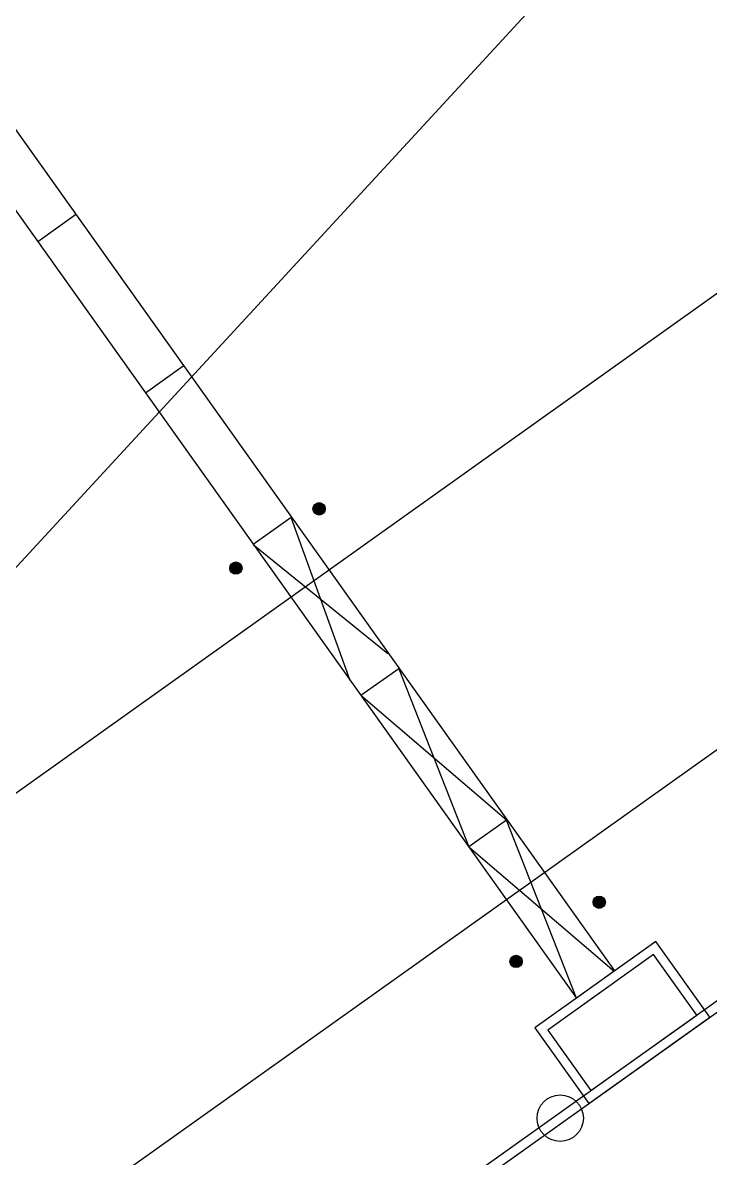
# Model space of a CAD drawing. Header units: feet. Extents: x 2321988 to 2329858, y 6722724 to 6730499.
# Drawn here: x 2326078.3 to 2326115.3, y 6726789.9 to 6726851.1 of the extents above; entities that cross this region are included whole.
import ezdxf

# ---------------------------------------------------------------- set-up
doc = ezdxf.new("R2010")
doc.units = ezdxf.units.FT
doc.header["$MEASUREMENT"] = 0
for name, color, linetype in [('C-BESS-EQUIPMENT', 255, 'Continuous'), ('Midpoint Site Plan$0$C-ROAD', 8, 'Continuous'), ('Midpoint Site Plan$0$C-SWIR', 8, 'Continuous')]:
    doc.layers.add(name, color=color, linetype=linetype)

# ---------------------------------------------------------------- blocks, each defined once
blk = doc.blocks.new('*U58')
at = {"layer": 'C-BESS-EQUIPMENT'}
for points in [[(408, 0), (0, 0), (0, 168), (408, 168)], [(402, 6), (6, 6), (6, 162), (402, 162)]]:
    blk.add_lwpolyline(points, close=True, dxfattribs=at)

msp = doc.modelspace()

# ---------------------------------------------------------------- hatches: boundary and pattern name
at = {"layer": 'C-BESS-EQUIPMENT'}
h = msp.add_hatch(color=256, dxfattribs=at)
h.dxf.hatch_style = 1
h.paths.add_polyline_path([(2326093.963, 6726824.694, 1), (2326094.506, 6726825.081, 1)])
h = msp.add_hatch(color=256, dxfattribs=at)
h.dxf.hatch_style = 1
h.paths.add_polyline_path([(2326090.027, 6726821.889, -1), (2326089.484, 6726821.503, -1)])
h = msp.add_hatch(color=256, dxfattribs=at)
h.dxf.hatch_style = 1
h.paths.add_polyline_path([(2326109.05, 6726803.519, -1), (2326109.593, 6726803.906, -1)])
h = msp.add_hatch(color=256, dxfattribs=at)
h.dxf.hatch_style = 1
h.paths.add_polyline_path([(2326105.114, 6726800.714, 1), (2326104.571, 6726800.327, 1)])

# ---------------------------------------------------------------- linework, layer by layer
for p, q in [((2326095.909, 6726815.644), (2326092.722, 6726824.425)), ((2326090.686, 6726822.974), (2326097.945, 6726817.094)), ((2326098.525, 6726816.281), (2326102.292, 6726806.686)), ((2326104.328, 6726808.136), (2326096.489, 6726814.83)), ((2326108.094, 6726798.541), (2326104.328, 6726808.136)), ((2326102.292, 6726806.686), (2326110.13, 6726799.992))]:
    msp.add_line(p, q, dxfattribs=at)
for points in [[(2326110.166, 6726800.018), (2326052.14, 6726881.461)], [(2326050.068, 6726879.984), (2326108.094, 6726798.541)], [(2326081.117, 6726840.714), (2326079.081, 6726839.263)], [(2326086.92, 6726832.569), (2326084.884, 6726831.119)], [(2326092.722, 6726824.425), (2326090.686, 6726822.974)], [(2326098.525, 6726816.281), (2326096.489, 6726814.83)], [(2326104.328, 6726808.136), (2326102.292, 6726806.686)], [(2326110.13, 6726799.992), (2326108.094, 6726798.541)], [(2326110.13, 6726799.992), (2326108.094, 6726798.541)]]:
    msp.add_lwpolyline(points, dxfattribs=at)
for points in [[(2326112.37, 6726801.588), (2326105.854, 6726796.946), (2326108.756, 6726792.874), (2326115.271, 6726797.516)], [(2326112.253, 6726800.891), (2326106.552, 6726796.829), (2326108.873, 6726793.571), (2326114.574, 6726797.633)]]:
    msp.add_lwpolyline(points, close=True, dxfattribs=at)
for centre in [(2326094.235, 6726824.887), (2326089.755, 6726821.696), (2326109.322, 6726803.712), (2326104.842, 6726800.521)]:
    msp.add_circle(centre, 0.333, dxfattribs=at)
at = {"layer": 'C-BESS-EQUIPMENT', "transparency": 33554559}
msp.add_circle((2326107.221, 6726792.087), 1.25, dxfattribs=at)
at = {"layer": 'Midpoint Site Plan$0$C-ROAD'}
for p, q in [((2326190.688, 6726889.927), (2326035.946, 6726779.677)), ((2326202.293, 6726873.638), (2326047.552, 6726763.388))]:
    msp.add_line(p, q, dxfattribs=at)
at = {"layer": 'Midpoint Site Plan$0$C-SWIR'}
msp.add_line((2326056.719, 6726798.773), (2326172.419, 6726924.182), dxfattribs=at)

# ---------------------------------------------------------------- block references
at = {"layer": 'C-BESS-EQUIPMENT', "xscale": 0.08333333333333331, "yscale": 0.08333333333333331, "zscale": 0.08333333333333331, "rotation": 35.46898082920265}
msp.add_blockref('*U58', (2326106.038, 6726774.361), dxfattribs=at)

doc.saveas('drawing.dxf')
